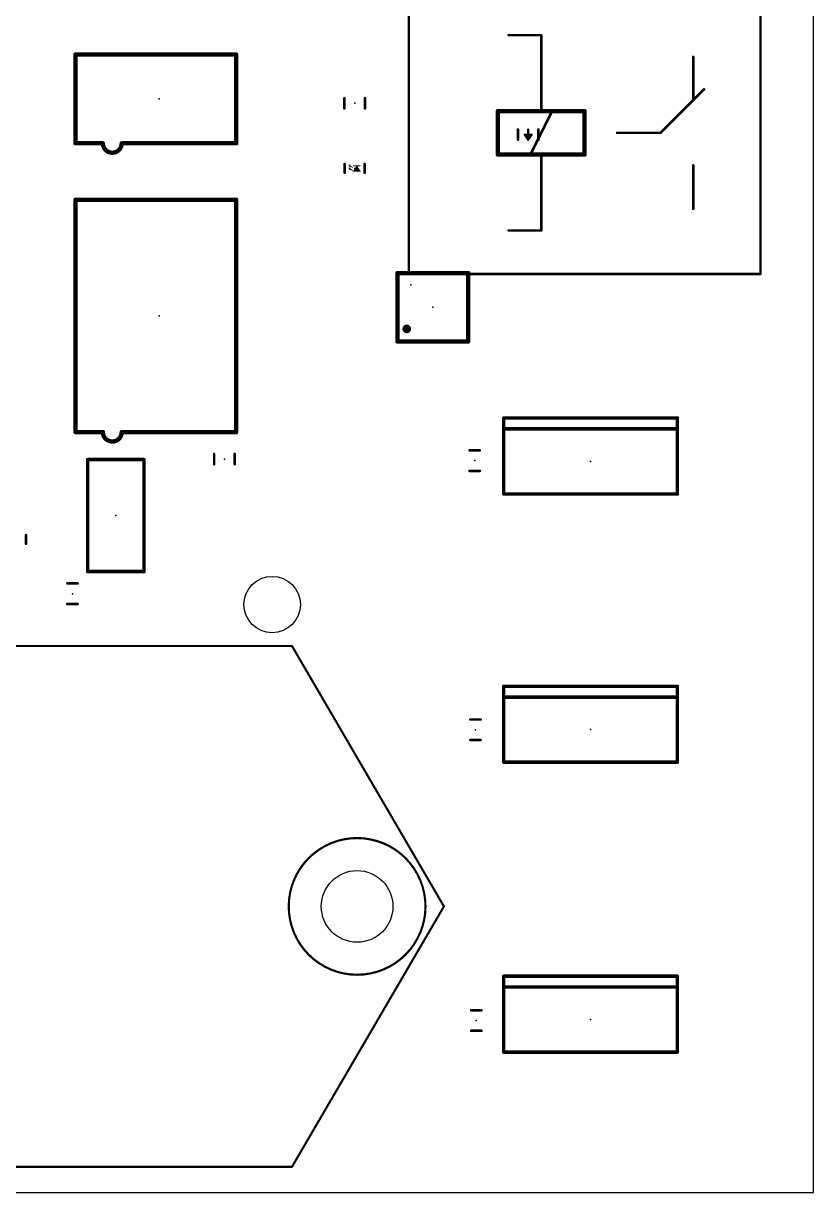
# Model space of a CAD drawing. Extents: x -4 to 88, y -32 to 116.
# Drawn here: x 41.6 to 87.8, y -31.8 to 36.7 of the extents above; entities that cross this region are included whole.
import ezdxf

# ---------------------------------------------------------------- set-up
doc = ezdxf.new("R2010")
doc.units = 0
for name, color, linetype in [('20', 178, 'CONTINUOUS'), ('21', 250, 'CONTINUOUS'), ('22', 250, 'CONTINUOUS'), ('23', 178, 'CONTINUOUS'), ('24', 178, 'CONTINUOUS')]:
    doc.layers.add(name, color=color, linetype=linetype)

msp = doc.modelspace()

# ---------------------------------------------------------------- linework, layer by layer
at = {"layer": '20'}
for p, q in [((87.808, -31.75), (87.808, 111.496)), ((0, -31.75), (87.808, -31.75))]:
    msp.add_line(p, q, dxfattribs=at)
for centre, radius in [((56.134, 2.667), 1.65), ((61.1023, -15), 2.0955)]:
    msp.add_circle(centre, radius, dxfattribs=at)
at = {"layer": '21'}
for points, const_width in [([(64.127, 22.017), (64.127, 38.527)], 0.1524), ([(84.701, 38.527), (84.701, 22.017)], 0.1524), ([(69.969, 35.987), (71.874, 35.987)], 0.1524), ([(71.874, 31.542), (71.874, 35.987)], 0.1524), ([(44.63, 29.658), (44.63, 34.858)], 0.254), ([(44.63, 34.858), (54.03, 34.858)], 0.254), ([(54.03, 34.858), (54.03, 29.658)], 0.254), ([(80.764, 32.177), (80.764, 34.717)], 0.1524), ([(81.399, 32.812), (78.859, 30.272)], 0.1524), ([(60.36, 31.704), (60.36, 32.304)], 0.1524), ([(61.56, 31.704), (61.56, 32.304)], 0.1524), ([(69.334, 31.542), (69.334, 29.002)], 0.254), ([(71.874, 31.542), (69.334, 31.542)], 0.254), ([(71.239, 29.002), (72.509, 31.542)], 0.1524), ([(72.509, 31.542), (71.874, 31.542)], 0.254), ([(74.414, 31.542), (72.509, 31.542)], 0.254), ([(74.414, 29.002), (74.414, 31.542)], 0.254), ([(70.512, 30.468), (70.512, 29.868)], 0.1524), ([(71.112, 29.8632), (70.9088, 30.168)], 0.127), ([(70.9088, 30.168), (71.3152, 30.168)], 0.127), ([(71.112, 30.4728), (71.112, 29.8632)], 0.127), ([(71.3152, 30.168), (71.112, 29.8632)], 0.127), ([(71.712, 30.468), (71.712, 29.868)], 0.1524), ([(76.319, 30.272), (78.859, 30.272)], 0.1524), ([(46.23, 29.658), (44.63, 29.658)], 0.254), ([(54.03, 29.658), (47.33, 29.658)], 0.254), ([(69.334, 29.002), (71.239, 29.002)], 0.254), ([(71.239, 29.002), (71.874, 29.002)], 0.254), ([(71.874, 29.002), (74.414, 29.002)], 0.254), ([(71.874, 24.557), (71.874, 29.002)], 0.1524), ([(60.3758, 28.448), (60.3758, 27.94)], 0.1524), ([(60.706, 28.3972), (60.6044, 28.3972)], 0.0254), ([(60.6044, 28.3972), (60.6806, 28.2702)], 0.0254), ([(60.706, 28.2194), (60.6044, 28.2194)], 0.0254), ([(60.6044, 28.2194), (60.6806, 28.0924)], 0.0254), ([(60.6196, 28.3718), (60.7009, 28.3718)], 0.0254), ([(60.6196, 28.194), (60.7009, 28.194)], 0.0254), ([(60.6349, 28.3464), (60.6958, 28.3464)], 0.0254), ([(60.6349, 28.1686), (60.6958, 28.1686)], 0.0254), ([(60.6501, 28.321), (60.6908, 28.321)], 0.0254), ([(60.6501, 28.1432), (60.6908, 28.1432)], 0.0254), ([(60.6654, 28.2956), (60.6857, 28.2956)], 0.0254), ([(60.6654, 28.1178), (60.6857, 28.1178)], 0.0254), ([(60.833, 28.2448), (60.6806, 28.3464)], 0.0508), ([(60.833, 28.067), (60.6806, 28.1686)], 0.0508), ([(60.6806, 28.2702), (60.706, 28.3972)], 0.0254), ([(60.6806, 28.0924), (60.706, 28.2194)], 0.0254), ([(60.8838, 28.3464), (61.2902, 28.3464)], 0.0508), ([(61.087, 28.321), (60.8838, 28.0162)], 0.0508), ([(60.9007, 28.0416), (61.2733, 28.0416)], 0.0508), ([(60.9346, 28.0924), (61.2394, 28.0924)], 0.0508), ([(60.9685, 28.1432), (61.2055, 28.1432)], 0.0508), ([(61.0023, 28.194), (61.1717, 28.194)], 0.0508), ([(61.0362, 28.2448), (61.1378, 28.2448)], 0.0508), ([(61.0701, 28.2956), (61.1039, 28.2956)], 0.0508), ([(61.2902, 28.0162), (61.087, 28.321)], 0.0508), ([(61.5442, 28.448), (61.5442, 27.94)], 0.1524), ([(80.764, 28.367), (80.764, 25.827)], 0.1524), ([(60.8838, 28.0162), (61.2902, 28.0162)], 0.0508), ([(44.63, 12.758), (44.63, 26.358)], 0.254), ([(44.63, 26.358), (54.03, 26.358)], 0.254), ([(54.03, 26.358), (54.03, 12.758)], 0.254), ([(71.874, 24.557), (69.969, 24.557)], 0.1524), ([(64.127, 22.017), (84.701, 22.017)], 0.1524), ([(69.678, 12.947), (69.678, 13.582)], 0.2032), ([(69.678, 13.582), (79.838, 13.582)], 0.2032), ([(69.678, 9.137), (69.678, 12.947)], 0.2032), ([(79.838, 12.947), (69.678, 12.947)], 0.2032), ([(79.838, 13.582), (79.838, 12.947)], 0.2032), ([(79.838, 12.947), (79.838, 9.137)], 0.2032), ([(46.23, 12.758), (44.63, 12.758)], 0.254), ([(54.03, 12.758), (47.33, 12.758)], 0.254), ([(45.339, 11.1506), (48.641, 11.1506)], 0.2032), ([(45.339, 4.5974), (45.339, 11.1506)], 0.2032), ([(48.641, 11.1506), (48.641, 4.5974)], 0.2032), ([(52.74, 10.876), (52.74, 11.476)], 0.1524), ([(53.94, 10.876), (53.94, 11.476)], 0.1524), ([(79.838, 9.137), (69.678, 9.137)], 0.2032), ([(41.7322, 6.731), (41.7322, 6.223)], 0.1524), ([(48.641, 4.5974), (45.339, 4.5974)], 0.2032), ([(44.15, 3.902), (44.75, 3.902)], 0.1524), ([(44.15, 2.702), (44.75, 2.702)], 0.1524), ([(69.678, -2.751), (69.678, -2.116)], 0.2032), ([(69.678, -2.116), (79.838, -2.116)], 0.2032), ([(79.838, -2.116), (79.838, -2.751)], 0.2032), ([(69.678, -6.561), (69.678, -2.751)], 0.2032), ([(79.838, -2.751), (69.678, -2.751)], 0.2032), ([(79.838, -2.751), (79.838, -6.561)], 0.2032), ([(79.838, -6.561), (69.678, -6.561)], 0.2032), ([(69.678, -19.719), (69.678, -19.084)], 0.2032), ([(69.678, -19.084), (79.838, -19.084)], 0.2032), ([(79.838, -19.084), (79.838, -19.719)], 0.2032), ([(69.678, -23.529), (69.678, -19.719)], 0.2032), ([(79.838, -19.719), (69.678, -19.719)], 0.2032), ([(79.838, -19.719), (79.838, -23.529)], 0.2032), ([(79.838, -23.529), (69.678, -23.529)], 0.2032)]:
    msp.add_lwpolyline(points, dxfattribs=dict(at, const_width=const_width))
for points, const_width in [([(69.969, 36.0251, 1), (69.969, 35.9489)], 0.0762), ([(71.9121, 35.987, 1), (71.8359, 35.987)], 0.0762), ([(71.874, 35.9489, 1), (71.874, 36.0251)], 0.0762), ([(44.6935, 34.858, 1), (44.5665, 34.858)], 0.127), ([(44.63, 34.9215, 1), (44.63, 34.7945)], 0.127), ([(54.0935, 34.858, 1), (53.9665, 34.858)], 0.127), ([(54.03, 34.7945, 1), (54.03, 34.9215)], 0.127), ([(80.8021, 34.717, 1), (80.7259, 34.717)], 0.0762), ([(81.4259, 32.7851, 1), (81.3721, 32.8389)], 0.0762), ([(60.3981, 32.304, 1), (60.3219, 32.304)], 0.0762), ([(61.5981, 32.304, 1), (61.5219, 32.304)], 0.0762), ([(80.7259, 32.177, 1), (80.8021, 32.177)], 0.0762), ([(60.3219, 31.704, 1), (60.3981, 31.704)], 0.0762), ([(61.5219, 31.704, 1), (61.5981, 31.704)], 0.0762), ([(69.3975, 31.542, 1), (69.2705, 31.542)], 0.127), ([(69.334, 31.6055, 1), (69.334, 31.4785)], 0.127), ([(71.874, 31.6055, 1), (71.874, 31.4785)], 0.127), ([(71.8359, 31.542, 1), (71.9121, 31.542)], 0.0762), ([(71.874, 31.4785, 1), (71.874, 31.6055)], 0.127), ([(72.509, 31.6055, 1), (72.509, 31.4785)], 0.127), ([(72.5431, 31.525, 1), (72.4749, 31.559)], 0.0762), ([(72.509, 31.4785, 1), (72.509, 31.6055)], 0.127), ([(74.4775, 31.542, 1), (74.3505, 31.542)], 0.127), ([(74.414, 31.4785, 1), (74.414, 31.6055)], 0.127), ([(70.5501, 30.468, 1), (70.4739, 30.468)], 0.0762), ([(70.9088, 30.1998, 1), (70.9088, 30.1363)], 0.0635), ([(70.9352, 30.1856, 1), (70.8824, 30.1504)], 0.0635), ([(71.1438, 30.4728, 1), (71.0803, 30.4728)], 0.0635), ([(71.3416, 30.1504, 1), (71.2888, 30.1856)], 0.0635), ([(71.3152, 30.1363, 1), (71.3152, 30.1998)], 0.0635), ([(71.7501, 30.468, 1), (71.6739, 30.468)], 0.0762), ([(76.319, 30.3101, 1), (76.319, 30.2339)], 0.0762), ([(78.8321, 30.2989, 1), (78.8859, 30.2451)], 0.0762), ([(78.859, 30.2339, 1), (78.859, 30.3101)], 0.0762), ([(44.63, 29.7215, 1), (44.63, 29.5945)], 0.127), ([(44.5665, 29.658, 1), (44.6935, 29.658)], 0.127), ([(46.23, 29.658, 1), (47.33, 29.658)], 0.254), ([(46.2935, 29.658, 1), (46.1665, 29.658)], 0.127), ([(46.23, 29.5945, 1), (46.23, 29.7215)], 0.127), ([(47.33, 29.7215, 1), (47.33, 29.5945)], 0.127), ([(47.3935, 29.658, 1), (47.2665, 29.658)], 0.127), ([(53.9665, 29.658, 1), (54.0935, 29.658)], 0.127), ([(54.03, 29.5945, 1), (54.03, 29.7215)], 0.127), ([(70.4739, 29.868, 1), (70.5501, 29.868)], 0.0762), ([(71.0856, 29.8808, 1), (71.1384, 29.8456)], 0.0635), ([(71.0803, 29.8632, 1), (71.1438, 29.8632)], 0.0635), ([(71.0856, 29.8456, 1), (71.1384, 29.8808)], 0.0635), ([(71.6739, 29.868, 1), (71.7501, 29.868)], 0.0762), ([(69.334, 29.0655, 1), (69.334, 28.9385)], 0.127), ([(69.2705, 29.002, 1), (69.3975, 29.002)], 0.127), ([(71.239, 29.0655, 1), (71.239, 28.9385)], 0.127), ([(71.2049, 29.019, 1), (71.2731, 28.985)], 0.0762), ([(71.239, 28.9385, 1), (71.239, 29.0655)], 0.127), ([(71.874, 29.0655, 1), (71.874, 28.9385)], 0.127), ([(71.9121, 29.002, 1), (71.8359, 29.002)], 0.0762), ([(71.874, 28.9385, 1), (71.874, 29.0655)], 0.127), ([(74.3505, 29.002, 1), (74.4775, 29.002)], 0.127), ([(74.414, 28.9385, 1), (74.414, 29.0655)], 0.127), ([(60.4139, 28.448, 1), (60.3377, 28.448)], 0.0762), ([(60.6044, 28.4036, 1), (60.6044, 28.3909)], 0.0127), ([(60.6098, 28.4005, 1), (60.599, 28.3939)], 0.0127), ([(60.6044, 28.2258, 1), (60.6044, 28.213)], 0.0127), ([(60.6098, 28.2227, 1), (60.599, 28.2161)], 0.0127), ([(60.6196, 28.3782, 1), (60.6196, 28.3654)], 0.0127), ([(60.6196, 28.2004, 1), (60.6196, 28.1877)], 0.0127), ([(60.6349, 28.3528, 1), (60.6349, 28.3401)], 0.0127), ([(60.6349, 28.175, 1), (60.6349, 28.1623)], 0.0127), ([(60.6501, 28.3274, 1), (60.6501, 28.3147)], 0.0127), ([(60.6501, 28.1496, 1), (60.6501, 28.1368)], 0.0127), ([(60.6654, 28.302, 1), (60.6654, 28.2892)], 0.0127), ([(60.6654, 28.1242, 1), (60.6654, 28.1115)], 0.0127), ([(60.6876, 28.357, 1), (60.6736, 28.3358)], 0.0254), ([(60.6876, 28.1792, 1), (60.6736, 28.158)], 0.0254), ([(60.6744, 28.2714, 1), (60.6868, 28.269)], 0.0127), ([(60.6744, 28.0936, 1), (60.6868, 28.0912)], 0.0127), ([(60.6752, 28.2669, 1), (60.686, 28.2735)], 0.0127), ([(60.6752, 28.0891, 1), (60.686, 28.0957)], 0.0127), ([(60.6857, 28.2892, 1), (60.6857, 28.302)], 0.0127), ([(60.6857, 28.1115, 1), (60.6857, 28.1242)], 0.0127), ([(60.6908, 28.3147, 1), (60.6908, 28.3274)], 0.0127), ([(60.6908, 28.1368, 1), (60.6908, 28.1496)], 0.0127), ([(60.6958, 28.3401, 1), (60.6958, 28.3528)], 0.0127), ([(60.6958, 28.1623, 1), (60.6958, 28.175)], 0.0127), ([(60.7122, 28.396, 1), (60.6998, 28.3984)], 0.0127), ([(60.7122, 28.2182, 1), (60.6998, 28.2206)], 0.0127), ([(60.7009, 28.3654, 1), (60.7009, 28.3782)], 0.0127), ([(60.7009, 28.1877, 1), (60.7009, 28.2004)], 0.0127), ([(60.706, 28.3909, 1), (60.706, 28.4036)], 0.0127), ([(60.706, 28.213, 1), (60.706, 28.2258)], 0.0127), ([(60.826, 28.2342, 1), (60.84, 28.2554)], 0.0254), ([(60.826, 28.0564, 1), (60.84, 28.0776)], 0.0254), ([(60.8838, 28.3591, 1), (60.8838, 28.3337)], 0.0254), ([(60.9007, 28.0543, 1), (60.9007, 28.0289)], 0.0254), ([(60.9346, 28.1051, 1), (60.9346, 28.0797)], 0.0254), ([(60.9685, 28.1559, 1), (60.9685, 28.1305)], 0.0254), ([(61.0023, 28.2067, 1), (61.0023, 28.1813)], 0.0254), ([(61.0362, 28.2575, 1), (61.0362, 28.2321)], 0.0254), ([(61.0701, 28.3083, 1), (61.0701, 28.2829)], 0.0254), ([(61.0976, 28.328, 1), (61.0764, 28.314)], 0.0254), ([(61.0976, 28.314, 1), (61.0764, 28.328)], 0.0254), ([(61.1039, 28.2829, 1), (61.1039, 28.3083)], 0.0254), ([(61.1378, 28.2321, 1), (61.1378, 28.2575)], 0.0254), ([(61.1717, 28.1813, 1), (61.1717, 28.2067)], 0.0254), ([(61.2055, 28.1305, 1), (61.2055, 28.1559)], 0.0254), ([(61.2394, 28.0797, 1), (61.2394, 28.1051)], 0.0254), ([(61.2733, 28.0289, 1), (61.2733, 28.0543)], 0.0254), ([(61.2902, 28.3337, 1), (61.2902, 28.3591)], 0.0254), ([(61.5823, 28.448, 1), (61.5061, 28.448)], 0.0762), ([(80.8021, 28.367, 1), (80.7259, 28.367)], 0.0762), ([(60.3377, 27.94, 1), (60.4139, 27.94)], 0.0762), ([(60.8838, 28.0289, 1), (60.8838, 28.0035)], 0.0254), ([(60.8732, 28.0232, 1), (60.8944, 28.0092)], 0.0254), ([(61.2796, 28.0092, 1), (61.3008, 28.0232)], 0.0254), ([(61.2902, 28.0035, 1), (61.2902, 28.0289)], 0.0254), ([(61.5061, 27.94, 1), (61.5823, 27.94)], 0.0762), ([(44.6935, 26.358, 1), (44.5665, 26.358)], 0.127), ([(44.63, 26.4215, 1), (44.63, 26.2945)], 0.127), ([(54.0935, 26.358, 1), (53.9665, 26.358)], 0.127), ([(54.03, 26.2945, 1), (54.03, 26.4215)], 0.127), ([(80.7259, 25.827, 1), (80.8021, 25.827)], 0.0762), ([(69.969, 24.5951, 1), (69.969, 24.5189)], 0.0762), ([(71.8359, 24.557, 1), (71.9121, 24.557)], 0.0762), ([(71.874, 24.5189, 1), (71.874, 24.5951)], 0.0762), ([(64.127, 22.0551, 1), (64.127, 21.9789)], 0.0762), ([(64.0889, 22.017, 1), (64.1651, 22.017)], 0.0762), ([(84.6629, 22.017, 1), (84.7391, 22.017)], 0.0762), ([(84.701, 21.9789, 1), (84.701, 22.0551)], 0.0762), ([(69.7288, 13.582, 1), (69.6272, 13.582)], 0.1016), ([(69.678, 13.6328, 1), (69.678, 13.5312)], 0.1016), ([(69.7288, 12.947, 1), (69.6272, 12.947)], 0.1016), ([(69.678, 12.9978, 1), (69.678, 12.8962)], 0.1016), ([(79.8888, 13.582, 1), (79.7872, 13.582)], 0.1016), ([(79.8888, 12.947, 1), (79.7872, 12.947)], 0.1016), ([(79.838, 13.5312, 1), (79.838, 13.6328)], 0.1016), ([(79.838, 12.8962, 1), (79.838, 12.9978)], 0.1016), ([(44.63, 12.8215, 1), (44.63, 12.6945)], 0.127), ([(44.5665, 12.758, 1), (44.6935, 12.758)], 0.127), ([(46.23, 12.758, 1), (47.33, 12.758)], 0.254), ([(46.2935, 12.758, 1), (46.1665, 12.758)], 0.127), ([(46.23, 12.6945, 1), (46.23, 12.8215)], 0.127), ([(47.33, 12.8215, 1), (47.33, 12.6945)], 0.127), ([(47.3935, 12.758, 1), (47.2665, 12.758)], 0.127), ([(53.9665, 12.758, 1), (54.0935, 12.758)], 0.127), ([(54.03, 12.6945, 1), (54.03, 12.8215)], 0.127), ([(69.6272, 12.947, 1), (69.7288, 12.947)], 0.1016), ([(79.7872, 12.947, 1), (79.8888, 12.947)], 0.1016), ([(45.339, 11.2014, 1), (45.339, 11.0998)], 0.1016), ([(45.3898, 11.1506, 1), (45.2882, 11.1506)], 0.1016), ([(48.6918, 11.1506, 1), (48.5902, 11.1506)], 0.1016), ([(48.641, 11.0998, 1), (48.641, 11.2014)], 0.1016), ([(52.7781, 11.476, 1), (52.7019, 11.476)], 0.0762), ([(53.9781, 11.476, 1), (53.9019, 11.476)], 0.0762), ([(52.7019, 10.876, 1), (52.7781, 10.876)], 0.0762), ([(53.9019, 10.876, 1), (53.9781, 10.876)], 0.0762), ([(69.678, 9.1878, 1), (69.678, 9.0862)], 0.1016), ([(69.6272, 9.137, 1), (69.7288, 9.137)], 0.1016), ([(79.7872, 9.137, 1), (79.8888, 9.137)], 0.1016), ([(79.838, 9.0862, 1), (79.838, 9.1878)], 0.1016), ([(41.7703, 6.731, 1), (41.6941, 6.731)], 0.0762), ([(41.6941, 6.223, 1), (41.7703, 6.223)], 0.0762), ([(45.339, 4.6482, 1), (45.339, 4.5466)], 0.1016), ([(45.2882, 4.5974, 1), (45.3898, 4.5974)], 0.1016), ([(48.5902, 4.5974, 1), (48.6918, 4.5974)], 0.1016), ([(48.641, 4.5466, 1), (48.641, 4.6482)], 0.1016), ([(44.15, 3.9401, 1), (44.15, 3.8639)], 0.0762), ([(44.75, 3.8639, 1), (44.75, 3.9401)], 0.0762), ([(44.15, 2.7401, 1), (44.15, 2.6639)], 0.0762), ([(44.75, 2.6639, 1), (44.75, 2.7401)], 0.0762), ([(69.7288, -2.116, 1), (69.6272, -2.116)], 0.1016), ([(69.678, -2.0652, 1), (69.678, -2.1668)], 0.1016), ([(79.8888, -2.116, 1), (79.7872, -2.116)], 0.1016), ([(79.838, -2.1668, 1), (79.838, -2.0652)], 0.1016), ([(69.7288, -2.751, 1), (69.6272, -2.751)], 0.1016), ([(69.678, -2.7002, 1), (69.678, -2.8018)], 0.1016), ([(69.6272, -2.751, 1), (69.7288, -2.751)], 0.1016), ([(79.8888, -2.751, 1), (79.7872, -2.751)], 0.1016), ([(79.7872, -2.751, 1), (79.8888, -2.751)], 0.1016), ([(79.838, -2.8018, 1), (79.838, -2.7002)], 0.1016), ([(69.678, -6.5102, 1), (69.678, -6.6118)], 0.1016), ([(69.6272, -6.561, 1), (69.7288, -6.561)], 0.1016), ([(79.7872, -6.561, 1), (79.8888, -6.561)], 0.1016), ([(79.838, -6.6118, 1), (79.838, -6.5102)], 0.1016), ([(61.1023, -19, 1), (61.1023, -11, 1), (61.1023, -19)], 0.127), ([(69.7288, -19.084, 1), (69.6272, -19.084)], 0.1016), ([(69.678, -19.0332, 1), (69.678, -19.1348)], 0.1016), ([(79.8888, -19.084, 1), (79.7872, -19.084)], 0.1016), ([(79.838, -19.1348, 1), (79.838, -19.0332)], 0.1016), ([(69.7288, -19.719, 1), (69.6272, -19.719)], 0.1016), ([(69.678, -19.6682, 1), (69.678, -19.7698)], 0.1016), ([(69.6272, -19.719, 1), (69.7288, -19.719)], 0.1016), ([(79.8888, -19.719, 1), (79.7872, -19.719)], 0.1016), ([(79.7872, -19.719, 1), (79.8888, -19.719)], 0.1016), ([(79.838, -19.7698, 1), (79.838, -19.6682)], 0.1016), ([(69.678, -23.4782, 1), (69.678, -23.5798)], 0.1016), ([(69.6272, -23.529, 1), (69.7288, -23.529)], 0.1016), ([(79.7872, -23.529, 1), (79.8888, -23.529)], 0.1016), ([(79.838, -23.5798, 1), (79.838, -23.4782)], 0.1016)]:
    msp.add_lwpolyline(points, format="xyb", dxfattribs=dict(at, const_width=const_width))
at = {"layer": '22'}
for points, const_width in [([(67.607, 22.066), (63.457, 22.066)], 0.254), ([(63.457, 22.066), (63.457, 18.066)], 0.254), ([(67.607, 18.066), (67.607, 22.066)], 0.254), ([(63.457, 18.066), (67.607, 18.066)], 0.254), ([(68.28, 11.688), (67.68, 11.688)], 0.1524), ([(68.28, 10.488), (67.68, 10.488)], 0.1524), ([(57.2923, 0.24), (10.3277, 0.24)], 0.127), ([(57.2923, 0.24), (66.1823, -15)], 0.127), ([(68.328, -4.06), (67.728, -4.06)], 0.1524), ([(68.328, -5.26), (67.728, -5.26)], 0.1524), ([(57.2923, -30.24), (66.1823, -15)], 0.127), ([(68.376, -21.078), (67.776, -21.078)], 0.1524), ([(68.376, -22.278), (67.776, -22.278)], 0.1524), ([(57.2923, -30.24), (10.3277, -30.24)], 0.127)]:
    msp.add_lwpolyline(points, dxfattribs=dict(at, const_width=const_width))
for points, const_width in [([(63.457, 22.1295, 1), (63.457, 22.0025)], 0.127), ([(63.5205, 22.066, 1), (63.3935, 22.066)], 0.127), ([(67.6705, 22.066, 1), (67.5435, 22.066)], 0.127), ([(67.607, 22.0025, 1), (67.607, 22.1295)], 0.127), ([(64.008, 18.669, 1), (64.008, 18.923, 1), (64.008, 18.669)], 0.254), ([(63.457, 18.1295, 1), (63.457, 18.0025)], 0.127), ([(63.3935, 18.066, 1), (63.5205, 18.066)], 0.127), ([(67.5435, 18.066, 1), (67.6705, 18.066)], 0.127), ([(67.607, 18.0025, 1), (67.607, 18.1295)], 0.127), ([(67.68, 11.7261, 1), (67.68, 11.6499)], 0.0762), ([(68.28, 11.6499, 1), (68.28, 11.7261)], 0.0762), ([(67.68, 10.5261, 1), (67.68, 10.4499)], 0.0762), ([(68.28, 10.4499, 1), (68.28, 10.5261)], 0.0762), ([(57.3197, 0.256, 1), (57.2649, 0.224)], 0.0635), ([(57.2923, 0.2083, 1), (57.2923, 0.2718)], 0.0635), ([(67.728, -4.0219, 1), (67.728, -4.0981)], 0.0762), ([(68.328, -4.0981, 1), (68.328, -4.0219)], 0.0762), ([(67.728, -5.2219, 1), (67.728, -5.2981)], 0.0762), ([(68.328, -5.2981, 1), (68.328, -5.2219)], 0.0762), ([(61.1023, -19, 1), (61.1023, -11, 1), (61.1023, -19)], 0.127), ([(66.2097, -15.016, 1), (66.1549, -14.984)], 0.0635), ([(66.1549, -15.016, 1), (66.2097, -14.984)], 0.0635), ([(67.776, -21.0399, 1), (67.776, -21.1161)], 0.0762), ([(68.376, -21.1161, 1), (68.376, -21.0399)], 0.0762), ([(67.776, -22.2399, 1), (67.776, -22.3161)], 0.0762), ([(68.376, -22.3161, 1), (68.376, -22.2399)], 0.0762), ([(57.2649, -30.224, 1), (57.3197, -30.256)], 0.0635), ([(57.2923, -30.2718, 1), (57.2923, -30.2083)], 0.0635)]:
    msp.add_lwpolyline(points, format="xyb", dxfattribs=dict(at, const_width=const_width))
at = {"layer": '23'}
for p in [(49.53, 32.258), (60.96, 32.004), (71.112, 30.168), (60.96, 28.194), (64.254, 21.382), (49.53, 19.558), (53.34, 11.176), (74.758, 11.042), (46.99, 7.874), (44.45, 3.302), (74.758, -4.656), (74.758, -21.624)]:
    msp.add_point(p, dxfattribs=at)
at = {"layer": '24'}
for p in [(65.532, 20.066), (67.98, 11.088), (68.028, -4.66), (68.076, -21.678)]:
    msp.add_point(p, dxfattribs=at)

doc.saveas('drawing.dxf')
